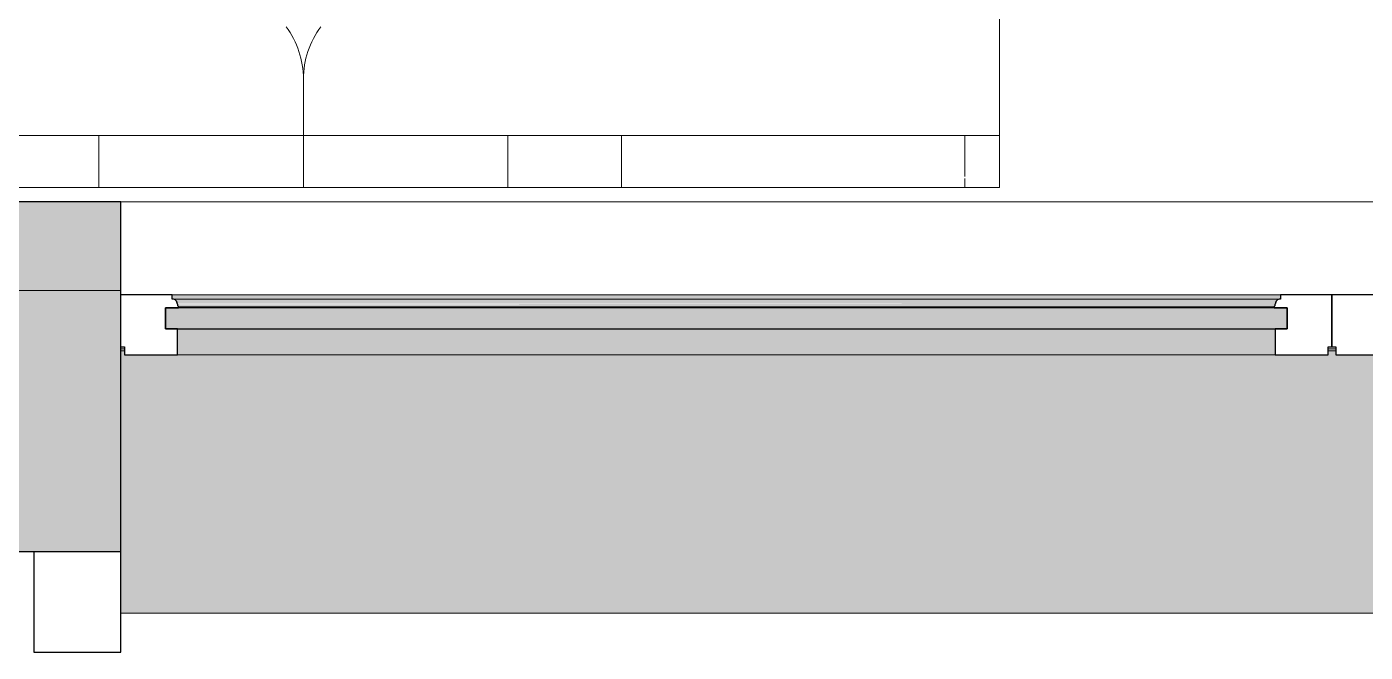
# Model space of a CAD drawing. Header units: millimetres. Extents: x 155927 to 317870, y -36033 to 97293.
# Drawn here: x 184801 to 186339, y 8852 to 9571 of the extents above; entities that cross this region are included whole.
import ezdxf

# ---------------------------------------------------------------- set-up
doc = ezdxf.new("R2010")
doc.units = ezdxf.units.MM
doc.header["$MEASUREMENT"] = 0
for name, color, linetype, lineweight in [('A-GLAZ', 7, 'CONTINUOUS', 9), ('A-WALL', 7, 'CONTINUOUS', 9), ('A-WALL-PATT', 7, 'CONTINUOUS', 9), ('I-FURN', 8, 'CONTINUOUS', 9), ('I-WALL', 7, 'CONTINUOUS', 9)]:
    doc.layers.add(name, color=color, linetype=linetype, lineweight=lineweight)

msp = doc.modelspace()

# ---------------------------------------------------------------- hatches: boundary and pattern name
at = {"layer": 'A-GLAZ'}
for points in [[(186237.8, 9257.5), (186241.6, 9257.5), (186241.6, 9262.5), (184968, 9262.5), (184968, 9257.5), (186235.8, 9257.5)], [(186246, 9223.6), (186249.6, 9223.6), (186249.6, 9247.5), (184960.1, 9247.5), (184960.1, 9223.6), (185945.3, 9223.6)], [(186235.8, 9252.6), (186237.6, 9256.2), (186237.8, 9257.5), (184970.9, 9257), (184973.6, 9253.9), (184974.3, 9252.6), (186235.4, 9252.6)], [(185945.3, 9248.6), (186234.4, 9248.6), (186235.6, 9252.6), (184974, 9251.5), (184975.3, 9248.6), (185343.9, 9248.6)], [(186234.4, 9247.5), (186234.4, 9248.6), (185945.3, 9247.5)], [(186235.6, 9193.6), (186235.6, 9223.6), (184974, 9223.6), (184974, 9193.6), (185945.3, 9193.6)], [(187692.8, 8896.6), (187692.8, 9198.3), (187688.5, 9198.3), (187688.5, 9193.6), (186305.2, 9193.6), (186305.2, 9198.3), (186296.5, 9198.3), (186296.5, 9193.6), (184913.2, 9193.6), (184913.2, 9198.3), (184908.8, 9198.3), (184908.8, 8896.6), (186546.8, 8896.6)]]:
    msp.add_hatch(color=256, dxfattribs=at).paths.add_polyline_path(points, flags=0)
h = msp.add_hatch(color=256, dxfattribs=at)
h.paths.add_polyline_path([(186364.4, 9255.8), (186361.6, 9257.5), (186362.9, 9256.4), (186364, 9255.9)], flags=0)
h.paths.add_polyline_path([(184972.4, 9255.8), (184969.6, 9257.5), (184970.9, 9256.4), (184972, 9255.9)], flags=0)
h = msp.add_hatch(color=256, dxfattribs=at)
h.paths.add_polyline_path([(187692.8, 9198.3), (187692.8, 9200.4), (187688.5, 9200.4), (187688.5, 9198.3)], flags=0)
h.paths.add_polyline_path([(186296.5, 9198.3), (186305.2, 9198.7), (186305.2, 9200.4), (186296.5, 9200.4), (186296.5, 9198.7)], flags=0)
h.paths.add_polyline_path([(184908.8, 9198.3), (184913.2, 9198.3), (184913.2, 9200.4), (184908.8, 9200.4)], flags=0)
at = {"layer": 'A-WALL-PATT'}
h = msp.add_hatch(color=256, dxfattribs=at)
h.paths.add_polyline_path([(190558.8, 9267.6), (190558.8, 9369.6), (187692.8, 9369.6), (187692.8, 9267.6), (188952.5, 9267.6)], flags=0)
h.paths.add_polyline_path([(184742.4, 9267.6), (184908.8, 9267.6), (184908.8, 9369.6), (180567.8, 9369.6), (180567.8, 9267.6), (184141, 9267.6)], flags=0)
h = msp.add_hatch(color=256, dxfattribs=at)
h.paths.add_polyline_path([(190558.8, 8967.6), (190558.8, 9267.6), (187692.8, 9267.6), (187692.8, 8967.6), (188952.5, 8967.6)], flags=0)
h.paths.add_polyline_path([(184742.4, 8967.6), (184908.8, 8967.6), (184908.8, 9267.6), (180567.8, 9267.6), (180567.8, 8967.6), (184141, 8967.6)], flags=0)
h.paths.add_polyline_path([(174033.8, 8967.6), (174033.8, 9267.6), (172417.8, 9267.6), (172417.8, 8967.6), (173916.4, 8967.6)], flags=0)
h.paths.add_polyline_path([(162489, 8967.6), (162683.8, 8967.6), (162683.8, 9267.6), (161617.8, 9267.6), (161617.8, 8967.6)], flags=0)
h.paths.add_polyline_path([(159983.8, 8967.6), (159983.8, 9267.6), (158817.8, 9267.6), (158817.8, 8967.6), (159481.8, 8967.6)], flags=0)
h.paths.add_polyline_path([(157076, 8967.6), (157533.8, 8967.6), (157533.8, 9267.6), (156460.8, 9267.6), (156460.8, 8967.6), (156474.5, 8967.6)], flags=0)

# ---------------------------------------------------------------- linework, layer by layer
at = {"layer": 'A-GLAZ', "lineweight": 30}
for p, q in [((184968, 9262.5), (184908.8, 9262.5)), ((184968, 9257.5), (184968, 9262.5)), ((186241.6, 9262.5), (186241.6, 9257.5)), ((186300.8, 9262.5), (186241.6, 9262.5)), ((186300.8, 9202.6), (186300.8, 9262.5)), ((186360, 9262.5), (186300.8, 9262.5)), ((186300.8, 9262.5), (186300.8, 9202.6)), ((186249.6, 9247.5), (184960.1, 9247.5)), ((184960.1, 9247.5), (184960.1, 9223.6)), ((184960.1, 9223.6), (184960.1, 9247.5)), ((184960.1, 9247.5), (184975.3, 9247.5)), ((184969.6, 9257.5), (184968, 9257.5)), ((184975.3, 9247.5), (184975.3, 9248.6)), ((186234.4, 9248.6), (186234.4, 9247.5)), ((186234.4, 9247.5), (186249.6, 9247.5)), ((186241.6, 9257.5), (186240.1, 9257.5)), ((186249.6, 9223.6), (186249.6, 9247.5)), ((186249.6, 9247.5), (186249.6, 9223.6)), ((184960.1, 9223.6), (186249.6, 9223.6)), ((184974, 9223.6), (184960.1, 9223.6)), ((184974, 9193.6), (184974, 9223.6)), ((186249.6, 9223.6), (186235.6, 9223.6)), ((186235.6, 9223.6), (186235.6, 9193.6)), ((184908.8, 9202.6), (184913.2, 9202.6)), ((184913.2, 9202.6), (184913.2, 9193.6)), ((186296.5, 9193.6), (186296.5, 9202.6)), ((186296.5, 9202.6), (186300.8, 9202.6)), ((186300.8, 9202.6), (186305.2, 9202.6)), ((186305.2, 9202.6), (186305.2, 9193.6)), ((184913.2, 9193.6), (184974, 9193.6)), ((186235.6, 9193.6), (186296.5, 9193.6)), ((186305.2, 9193.6), (186366, 9193.6)), ((184808.8, 8967.6), (184808.8, 8851.6)), ((184908.8, 8851.6), (184908.8, 8967.6)), ((184808.8, 8851.6), (184908.8, 8851.6))]:
    msp.add_line(p, q, dxfattribs=at)
at = {"layer": 'A-GLAZ'}
for p, q in [((186241.6, 9262.5), (184968, 9262.5)), ((184968, 9257.5), (184969.6, 9257.5)), ((184969.6, 9257.5), (186240.1, 9257.5)), ((184975.3, 9248.6), (186234.4, 9248.6)), ((186240.1, 9257.5), (186241.6, 9257.5)), ((184908.8, 9200.4), (184913.2, 9200.4)), ((186296.5, 9200.4), (186305.2, 9200.4)), ((184908.8, 9198.3), (184913.2, 9198.3)), ((184974, 9193.6), (186235.6, 9193.6)), ((186296.5, 9198.3), (186305.2, 9198.3)), ((184908.8, 8896.6), (187692.8, 8896.6))]:
    msp.add_line(p, q, dxfattribs=at)
at = {"layer": 'A-GLAZ', "lineweight": 30}
for centre, radius, start, end in [((184968.5, 9252.2), 5.36, 3.4261, 78.0476), ((184981.2, 9253), 7.4, 183.4261, 216.5739), ((186228.5, 9253), 7.4, 323.4261, 356.5739), ((186241.2, 9252.2), 5.36, 101.9524, 176.5739)]:
    msp.add_arc(centre, radius, start, end, dxfattribs=at)
at = {"layer": 'A-GLAZ'}
for points, knots in [([(184972, 9256.2), (184971.9, 9256.4), (184971.5, 9256.7), (184970.7, 9257.2), (184970, 9257.4), (184969.6, 9257.5)], [-0.4, -0.4, -0.4, -0.4, -0.3, -0.2, 0, 0, 0, 0]), ([(184973.8, 9252.6), (184973.8, 9253), (184973.7, 9253.7), (184973.3, 9254.6), (184973.1, 9255), (184973, 9255.2)], [-1, -1, -1, -1, -0.8, -0.7, -0.6, -0.6, -0.6, -0.6]), ([(186236.7, 9255.2), (186236.6, 9255), (186236.4, 9254.6), (186236, 9253.7), (186235.9, 9253), (186235.8, 9252.6)], [0.6, 0.6, 0.6, 0.6, 0.7, 0.8, 1, 1, 1, 1]), ([(186240.1, 9257.5), (186239.6, 9257.4), (186239, 9257.2), (186238.2, 9256.7), (186237.8, 9256.4), (186237.6, 9256.2)], [0, 0, 0, 0, 0.2, 0.3, 0.4, 0.4, 0.4, 0.4])]:
    msp.add_open_spline(points, degree=3, knots=knots, dxfattribs=at)
for points in [[(184975.3, 9248.6), (184975, 9249), (184974.7, 9249.4), (184974.5, 9249.8)], [(186235.1, 9249.8), (186234.9, 9249.4), (186234.7, 9249), (186234.4, 9248.6)]]:
    msp.add_open_spline(points, degree=3, dxfattribs=at)
at = {"layer": 'A-WALL'}
msp.add_line((184908.8, 9267.6), (180567.8, 9267.6), dxfattribs=at)
at = {"layer": 'A-WALL', "lineweight": 30}
for p, q in [((184908.8, 8967.6), (184908.8, 9267.6)), ((180567.8, 8967.6), (184908.8, 8967.6))]:
    msp.add_line(p, q, dxfattribs=at)
at = {"layer": 'I-FURN'}
for p, q in [((185918.8, 9385.8), (185918.8, 10785.8)), ((185918.8, 10785.8), (185918.8, 9385.8)), ((185118.8, 9385.8), (185118.8, 9510.8)), ((185118.8, 9510.8), (185118.8, 9385.8)), ((185118.8, 9510.8), (185118.8, 9385.8)), ((185118.8, 9385.8), (185118.8, 9510.8)), ((185878.8, 9445.8), (184358.8, 9445.8)), ((184753.8, 9445.8), (184883.8, 9445.8)), ((184883.8, 9445.8), (185353.8, 9445.8)), ((184883.8, 9385.8), (184883.8, 9445.8)), ((184883.8, 9385.8), (184883.8, 9445.8)), ((185353.8, 9445.8), (185484.2, 9445.8)), ((185353.8, 9385.8), (185353.8, 9445.8)), ((185353.8, 9385.8), (185353.8, 9445.8)), ((185484.2, 9445.8), (185918.8, 9445.8)), ((185484.2, 9385.8), (185484.2, 9445.8)), ((185484.2, 9385.8), (185484.2, 9445.8)), ((185878.8, 9398.7), (185878.8, 9445.8)), ((185878.8, 9398.7), (185878.8, 9445.8)), ((185918.8, 9445.8), (185879.3, 9445.8)), ((185918.8, 9385.8), (185918.8, 9445.8)), ((185918.8, 9385.8), (185918.8, 9445.8)), ((184318.8, 9385.8), (185118.8, 9385.8)), ((185118.8, 9385.8), (184318.8, 9385.8)), ((184358.8, 9385.8), (185878.8, 9385.8)), ((184883.8, 9385.8), (184753.8, 9385.8)), ((185353.8, 9385.8), (184883.8, 9385.8)), ((185118.8, 9385.8), (185918.8, 9385.8)), ((185918.8, 9385.8), (185118.8, 9385.8)), ((185484.2, 9385.8), (185353.8, 9385.8)), ((185918.8, 9385.8), (185484.2, 9385.8)), ((185878.8, 9385.8), (185878.8, 9396.4)), ((185878.8, 9385.8), (185878.8, 9396.4)), ((185878.8, 9385.8), (185918.8, 9385.8))]:
    msp.add_line(p, q, dxfattribs=at)
for centre, start, end in [((185018.8, 9510.8), 0, 36.8699), ((185018.8, 9510.8), 0, 36.8699), ((185218.8, 9510.8), 143.1301, 180), ((185218.8, 9510.8), 143.1301, 180)]:
    msp.add_arc(centre, 100, start, end, dxfattribs=at)
at = {"layer": 'I-WALL', "lineweight": 30}
for p, q in [((184908.8, 9369.6), (180567.8, 9369.6)), ((184908.8, 9267.6), (184908.8, 9369.6))]:
    msp.add_line(p, q, dxfattribs=at)
at = {"layer": 'I-WALL'}
for p, q in [((184908.8, 9369.6), (187692.8, 9369.6)), ((180567.8, 9267.6), (184908.8, 9267.6))]:
    msp.add_line(p, q, dxfattribs=at)

doc.saveas('drawing.dxf')
